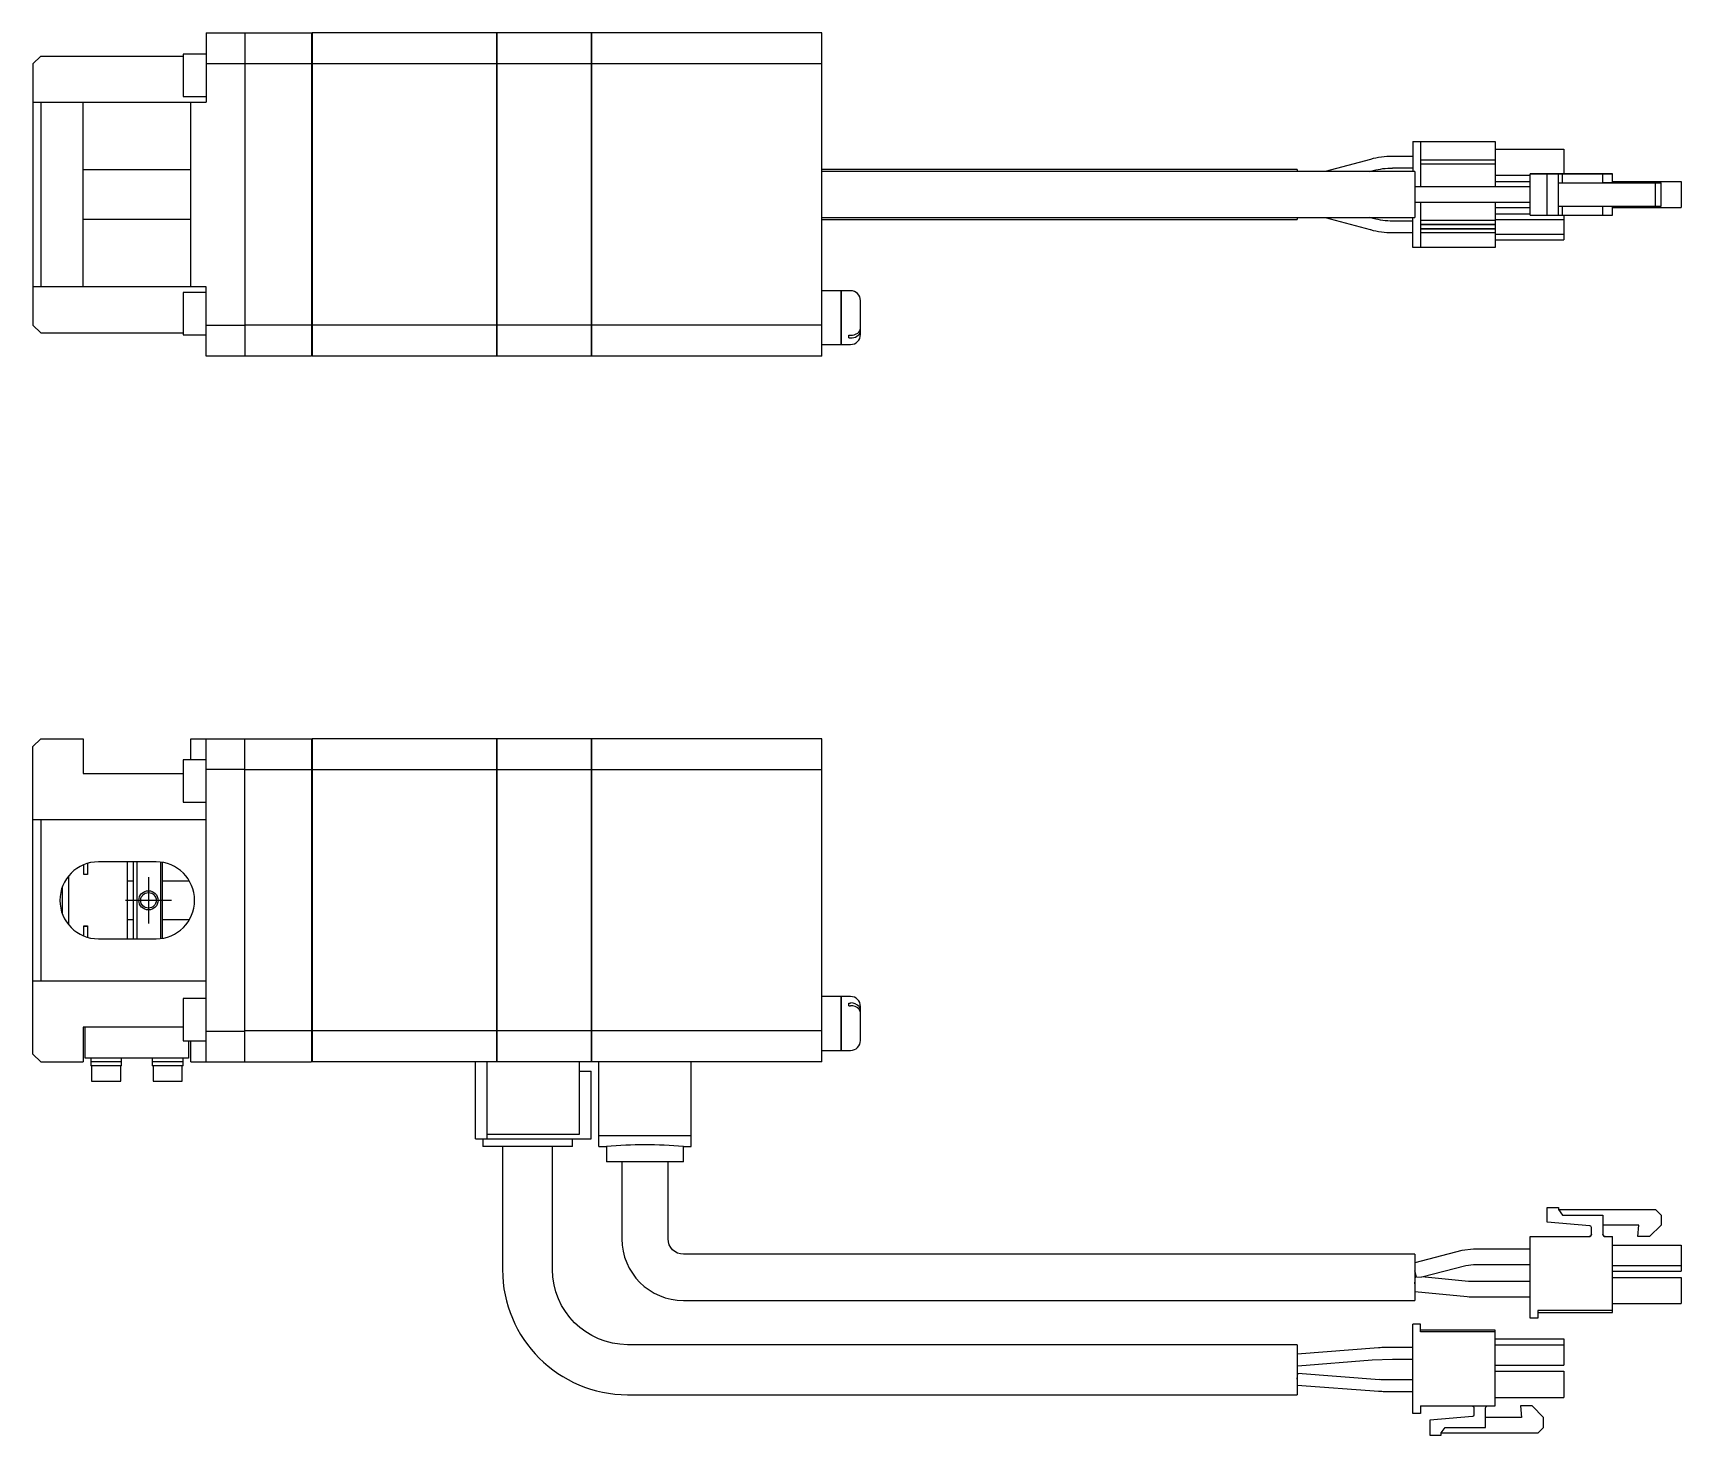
# Model space of a CAD drawing. Extents: x 0 to 917, y -8 to 481.
# Drawn here: x 221.5 to 435.6, y 298.7 to 480.9 of the extents above; entities that cross this region are included whole.
import ezdxf

# ---------------------------------------------------------------- set-up
doc = ezdxf.new("R2010")
doc.units = 0
doc.header["$LTSCALE"] = 0.5
doc.linetypes.add('CENTER', pattern=[50.8, 31.75, -6.35, 6.35, -6.35])
for name, color, linetype in [('MSM_CENTER', 1, 'CENTER'), ('MSM_CONTINUOUS', 7, 'CONTINUOUS'), ('MSM_NARROW', 5, 'CONTINUOUS')]:
    doc.layers.add(name, color=color, linetype=linetype)

msp = doc.modelspace()

# ---------------------------------------------------------------- linework, layer by layer
at = {"layer": 'MSM_CENTER'}
for p, q in [((236.52, 371.21), (236.52, 365.21)), ((239.52, 368.21), (233.52, 368.21))]:
    msp.add_line(p, q, dxfattribs=at)
at = {"layer": 'MSM_CONTINUOUS'}
for p, q in [((244.02, 480.95), (244.02, 471.95)), ((244.02, 480.95), (257.72, 480.95)), ((249.02, 480.95), (249.02, 438.95)), ((257.72, 480.95), (257.72, 438.95)), ((257.77, 480.9), (257.72, 480.9)), ((281.72, 480.95), (257.77, 480.95)), ((257.77, 480.95), (257.77, 438.95)), ((281.72, 480.95), (281.72, 438.95)), ((281.77, 480.9), (281.72, 480.9)), ((281.77, 480.95), (281.77, 438.95)), ((294.02, 480.95), (281.77, 480.95)), ((294.02, 480.95), (294.02, 438.95)), ((294.07, 480.9), (294.02, 480.9)), ((294.07, 480.95), (294.07, 438.95)), ((324.02, 480.95), (294.07, 480.95)), ((324.02, 438.95), (324.02, 480.95)), ((222.52, 477.95), (221.52, 476.95)), ((222.52, 477.95), (241.02, 477.95)), ((241.02, 478.2), (241.02, 472.7)), ((244.02, 478.2), (241.02, 478.2)), ((221.52, 476.95), (221.52, 442.95)), ((249.02, 476.95), (244.02, 476.95)), ((257.72, 476.92), (249.02, 476.92)), ((257.77, 476.66), (257.72, 476.66)), ((281.72, 476.92), (257.77, 476.92)), ((281.77, 476.66), (281.72, 476.66)), ((294.02, 476.92), (281.77, 476.92)), ((294.07, 476.66), (294.02, 476.66)), ((324.02, 476.92), (294.07, 476.92)), ((221.52, 471.95), (244.02, 471.95)), ((222.52, 471.95), (222.52, 447.95)), ((228.02, 447.95), (228.02, 471.95)), ((241.02, 472.7), (244.02, 472.7)), ((242.02, 447.95), (242.02, 471.95)), ((400.77, 466.85), (411.47, 466.85)), ((400.77, 466.85), (400.77, 462.95)), ((401.77, 466.85), (401.77, 460.95)), ((411.47, 466.85), (411.47, 460.95)), ((400.77, 464.9), (398.13, 464.9)), ((411.47, 465.85), (420.37, 465.85)), ((420.37, 465.85), (420.37, 462.65)), ((242.02, 463.16), (228.02, 463.16)), ((385.77, 463.2), (324.02, 463.2)), ((401.02, 462.95), (324.02, 462.95)), ((385.77, 463.2), (385.77, 462.95)), ((395.26, 464.52), (389.4, 462.95)), ((395.19, 462.95), (395.65, 463.07)), ((398.13, 463.4), (400.77, 463.4)), ((401.02, 462.95), (401.02, 456.95)), ((411.47, 464.4), (401.77, 464.4)), ((411.47, 463.9), (401.77, 463.9)), ((416.02, 462.65), (423.67, 462.65)), ((417.02, 462.65), (416.02, 462.65)), ((416.02, 457.25), (416.02, 462.65)), ((426.72, 462.65), (417.02, 462.65)), ((418.22, 462.65), (419.72, 462.65)), ((423.78, 462.65), (418.22, 462.65)), ((418.22, 457.25), (418.22, 462.65)), ((419.72, 462.65), (420.22, 462.65)), ((419.72, 457.25), (419.72, 462.65)), ((420.22, 462.65), (425.47, 462.65)), ((420.22, 461.45), (420.22, 462.65)), ((423.67, 462.65), (423.97, 462.65)), ((423.97, 462.65), (423.78, 462.65)), ((425.47, 462.65), (425.77, 462.65)), ((425.47, 461.45), (425.47, 462.65)), ((425.77, 462.65), (426.72, 462.65)), ((426.72, 461.45), (426.72, 462.65)), ((407.4, 460.95), (401.02, 460.95)), ((407.92, 460.95), (401.02, 460.95)), ((408.66, 460.95), (407.4, 460.95)), ((408.11, 460.95), (407.92, 460.95)), ((416.02, 460.95), (408.11, 460.95)), ((416.02, 460.95), (408.66, 460.95)), ((411.47, 462.45), (416.02, 462.45)), ((411.47, 461.65), (416.02, 461.65)), ((419.72, 461.45), (420.22, 461.45)), ((419.72, 461.45), (432.32, 461.45)), ((420.22, 461.45), (425.47, 461.45)), ((430.15, 461.45), (425.47, 461.45)), ((425.77, 461.45), (425.47, 461.45)), ((426.72, 461.65), (435.62, 461.65)), ((426.72, 461.65), (435.62, 461.65)), ((426.72, 461.65), (435.62, 461.65)), ((430.02, 461.45), (430.15, 461.45)), ((431.52, 461.45), (430.02, 461.45)), ((433.02, 461.45), (431.52, 461.45)), ((432.32, 461.45), (433.02, 461.45)), ((432.32, 458.45), (432.32, 461.45)), ((433.02, 458.45), (433.02, 461.45)), ((435.62, 461.65), (435.62, 458.25)), ((401.02, 458.95), (407.4, 458.95)), ((401.77, 458.95), (401.77, 453.05)), ((407.4, 458.95), (408.66, 458.95)), ((408.66, 458.95), (416.02, 458.95)), ((411.47, 458.95), (411.47, 453.05)), ((411.47, 458.25), (416.02, 458.25)), ((419.72, 458.45), (432.32, 458.45)), ((420.22, 457.25), (420.22, 458.45)), ((425.47, 457.25), (425.47, 458.45)), ((426.72, 457.25), (426.72, 458.45)), ((426.72, 458.25), (435.62, 458.25)), ((432.32, 458.45), (433.02, 458.45)), ((228.02, 456.74), (242.02, 456.74)), ((324.02, 456.95), (401.02, 456.95)), ((324.02, 456.7), (385.77, 456.7)), ((385.77, 456.95), (385.77, 456.7)), ((389.4, 456.95), (395.25, 455.38)), ((395.64, 456.83), (395.19, 456.95)), ((400.77, 456.5), (398.14, 456.5)), ((400.77, 453.05), (400.77, 456.95)), ((411.47, 456.55), (401.77, 456.55)), ((411.47, 456.05), (401.77, 456.05)), ((411.47, 457.45), (416.02, 457.45)), ((411.47, 456.7), (420.37, 456.7)), ((416.02, 457.25), (418.22, 457.25)), ((418.22, 457.25), (419.72, 457.25)), ((419.72, 457.25), (420.22, 457.25)), ((420.22, 457.25), (425.47, 457.25)), ((420.37, 457.25), (420.37, 454.05)), ((425.47, 457.25), (425.77, 457.25)), ((425.77, 457.25), (426.72, 457.25)), ((398.14, 455), (400.77, 455)), ((411.47, 456), (401.77, 456)), ((411.47, 455.5), (401.77, 455.5)), ((411.47, 455.45), (401.77, 455.45)), ((411.47, 454.95), (401.77, 454.95)), ((411.47, 454.8), (420.37, 454.8)), ((411.47, 454.05), (420.37, 454.05)), ((411.47, 453.05), (400.77, 453.05)), ((244.02, 447.95), (221.52, 447.95)), ((244.02, 438.95), (244.02, 447.95)), ((241.02, 447.2), (241.02, 441.7)), ((244.02, 447.2), (241.02, 447.2)), ((326.52, 447.45), (324.02, 447.45)), ((326.52, 440.45), (326.52, 447.45)), ((326.57, 447.4), (326.52, 447.4)), ((326.57, 440.45), (326.57, 447.45)), ((327.72, 447.45), (326.57, 447.45)), ((329.02, 441.75), (329.02, 446.15)), ((257.77, 443.23), (257.72, 443.23)), ((281.77, 443.23), (281.72, 443.23)), ((294.07, 443.23), (294.02, 443.23)), ((221.52, 442.95), (222.52, 441.95)), ((222.52, 441.95), (241.02, 441.95)), ((241.02, 441.7), (244.02, 441.7)), ((244.02, 442.95), (249.02, 442.95)), ((257.72, 442.98), (249.02, 442.98)), ((281.72, 442.98), (257.77, 442.98)), ((294.02, 442.98), (281.77, 442.98)), ((324.02, 442.98), (294.07, 442.98)), ((327.52, 441.3), (327.52, 441.66)), ((327.52, 441.66), (327.72, 441.66)), ((327.52, 441.3), (327.72, 441.3)), ((257.72, 438.95), (244.02, 438.95)), ((257.77, 439), (257.72, 439)), ((281.72, 438.95), (257.77, 438.95)), ((281.77, 439), (281.72, 439)), ((294.02, 438.95), (281.77, 438.95)), ((294.07, 439), (294.02, 439)), ((324.02, 438.95), (294.07, 438.95)), ((324.02, 440.45), (326.52, 440.45)), ((326.52, 440.5), (326.57, 440.5)), ((326.57, 440.45), (327.72, 440.45)), ((222.52, 389.21), (221.52, 388.21)), ((221.52, 348.21), (221.52, 388.21)), ((222.52, 389.21), (228.02, 389.21)), ((228.02, 389.21), (228.02, 384.71)), ((242.02, 386.46), (242.02, 389.21)), ((242.02, 389.21), (257.72, 389.21)), ((244.02, 347.21), (244.02, 389.21)), ((249.02, 347.21), (249.02, 389.21)), ((257.72, 389.21), (257.72, 347.21)), ((257.77, 389.16), (257.72, 389.16)), ((281.72, 389.21), (257.77, 389.21)), ((257.77, 389.21), (257.77, 347.21)), ((281.72, 389.21), (281.72, 347.21)), ((281.77, 389.16), (281.72, 389.16)), ((281.77, 389.21), (281.77, 347.21)), ((294.02, 389.21), (281.77, 389.21)), ((294.02, 389.21), (294.02, 347.21)), ((294.07, 389.16), (294.02, 389.16)), ((324.02, 389.21), (294.07, 389.21)), ((294.07, 389.21), (294.07, 347.21)), ((324.02, 347.21), (324.02, 389.21)), ((241.02, 386.46), (241.02, 380.96)), ((244.02, 386.46), (241.02, 386.46)), ((228.02, 384.71), (241.02, 384.71)), ((249.02, 385.21), (244.02, 385.21)), ((257.72, 385.18), (249.02, 385.18)), ((257.77, 384.93), (257.72, 384.93)), ((281.72, 385.18), (257.77, 385.18)), ((281.77, 384.93), (281.72, 384.93)), ((294.02, 385.18), (281.77, 385.18)), ((294.07, 384.93), (294.02, 384.93)), ((324.02, 385.18), (294.07, 385.18)), ((241.02, 380.96), (244.02, 380.96)), ((221.52, 378.71), (244.02, 378.71)), ((222.52, 378.71), (222.52, 357.71)), ((228.12, 371.55), (228.12, 372.84)), ((228.62, 373.01), (228.62, 371.55)), ((237.52, 373.21), (230.02, 373.21)), ((233.82, 363.21), (233.82, 373.21)), ((234.52, 373.21), (234.52, 363.21)), ((235.02, 373.21), (235.02, 363.21)), ((238.12, 363.25), (238.12, 373.18)), ((238.32, 373.15), (238.32, 363.28)), ((226.12, 371.34), (226.12, 365.08)), ((228.62, 371.56), (228.12, 371.56)), ((228.62, 371.55), (228.12, 371.55)), ((234.52, 370.71), (233.82, 370.71)), ((241.85, 370.71), (238.32, 370.71)), ((225.32, 369.46), (225.18, 369.46)), ((225.32, 369.92), (225.32, 366.51)), ((225.18, 366.96), (225.32, 366.96)), ((228.12, 363.59), (228.12, 364.88)), ((228.12, 364.88), (228.62, 364.88)), ((228.12, 364.86), (228.62, 364.86)), ((228.62, 364.88), (228.62, 363.41)), ((233.82, 365.71), (234.52, 365.71)), ((238.32, 365.71), (241.85, 365.71)), ((230.02, 363.21), (237.52, 363.21)), ((244.02, 357.71), (221.52, 357.71)), ((241.02, 355.46), (241.02, 349.96)), ((244.02, 355.46), (241.02, 355.46)), ((326.52, 355.71), (324.02, 355.71)), ((326.52, 348.71), (326.52, 355.71)), ((326.57, 355.66), (326.52, 355.66)), ((326.57, 348.71), (326.57, 355.71)), ((327.72, 355.71), (326.57, 355.71)), ((327.52, 354.86), (327.72, 354.86)), ((327.52, 354.51), (327.52, 354.86)), ((327.52, 354.51), (327.72, 354.51)), ((329.02, 350.01), (329.02, 354.41)), ((241.02, 351.71), (228.02, 351.71)), ((228.02, 351.71), (228.02, 347.21)), ((228.32, 347.71), (228.32, 351.71)), ((244.02, 351.21), (249.02, 351.21)), ((257.72, 351.24), (249.02, 351.24)), ((257.77, 351.5), (257.72, 351.5)), ((281.72, 351.24), (257.77, 351.24)), ((281.77, 351.5), (281.72, 351.5)), ((294.02, 351.24), (281.77, 351.24)), ((294.07, 351.5), (294.02, 351.5)), ((324.02, 351.24), (294.07, 351.24)), ((241.02, 349.96), (244.02, 349.96)), ((241.72, 349.96), (241.72, 347.71)), ((242.02, 347.21), (242.02, 349.96)), ((221.52, 348.21), (222.52, 347.21)), ((222.52, 347.21), (228.02, 347.21)), ((241.72, 347.71), (228.32, 347.71)), ((229.02, 347.71), (229.02, 346.71)), ((233.02, 347.21), (229.02, 347.21)), ((233.02, 346.71), (233.02, 347.71)), ((237.02, 347.71), (237.02, 346.71)), ((241.02, 347.21), (237.02, 347.21)), ((241.02, 346.71), (241.02, 347.71)), ((242.02, 347.21), (257.72, 347.21)), ((257.77, 347.26), (257.72, 347.26)), ((294.02, 347.21), (257.77, 347.21)), ((279.02, 337.21), (279.02, 347.21)), ((280.52, 337.21), (280.52, 347.21)), ((281.77, 347.26), (281.72, 347.26)), ((292.52, 337.81), (292.52, 347.21)), ((294.07, 347.26), (294.02, 347.26)), ((324.02, 347.21), (294.07, 347.21)), ((295.02, 336.22), (295.02, 347.21)), ((307.02, 336.22), (307.02, 347.21)), ((324.02, 348.71), (326.52, 348.71)), ((326.52, 348.76), (326.57, 348.76)), ((326.57, 348.71), (327.72, 348.71)), ((233.02, 346.71), (229.02, 346.71)), ((229.12, 346.71), (229.12, 344.71)), ((229.12, 344.71), (232.92, 344.71)), ((232.92, 344.71), (232.92, 346.71)), ((241.02, 346.71), (237.02, 346.71)), ((237.12, 346.71), (237.12, 344.71)), ((237.12, 344.71), (240.92, 344.71)), ((240.92, 344.71), (240.92, 346.71)), ((292.52, 346.01), (294.02, 346.01)), ((294.02, 337.21), (294.02, 346.01)), ((279.02, 337.21), (294.02, 337.21)), ((279.95, 337.21), (279.95, 336.21)), ((291.59, 336.21), (279.95, 336.21)), ((280.52, 337.81), (292.52, 337.81)), ((282.52, 336.21), (282.52, 320.21)), ((289.02, 320.21), (289.02, 336.21)), ((291.59, 336.21), (291.59, 337.21)), ((295.02, 337.64), (307.02, 337.64)), ((295.02, 336.22), (296.02, 336.22)), ((296.02, 336.22), (296.02, 334.21)), ((306.02, 336.22), (307.02, 336.22)), ((306.02, 334.21), (306.02, 336.22)), ((306.02, 334.21), (296.02, 334.21)), ((298.02, 334.21), (298.02, 324.21)), ((304.02, 324.21), (304.02, 334.21)), ((418.22, 326.4), (418.22, 328.31)), ((418.22, 328.31), (419.72, 328.31)), ((418.22, 328.31), (419.72, 328.31)), ((419.72, 328.31), (419.72, 328.01)), ((419.72, 328.01), (420.22, 327.31)), ((419.72, 328.01), (420.22, 327.31)), ((419.72, 328.01), (432.32, 328.01)), ((419.72, 328.01), (432.32, 328.01)), ((432.32, 328.01), (433.02, 327.31)), ((432.32, 328.01), (433.02, 327.31)), ((423.78, 325.91), (418.22, 326.4)), ((420.22, 327.31), (425.47, 327.31)), ((420.22, 327.31), (425.47, 327.31)), ((423.97, 324.81), (423.97, 325.71)), ((425.47, 327.31), (425.47, 324.81)), ((430.15, 326.01), (425.47, 326.01)), ((430.02, 324.51), (430.15, 326.01)), ((430.02, 324.51), (430.15, 326.01)), ((433.02, 326.01), (431.52, 324.51)), ((433.02, 327.31), (433.02, 326.01)), ((416.02, 324.51), (423.67, 324.51)), ((416.02, 313.91), (416.02, 324.51)), ((416.02, 324.51), (423.67, 324.51)), ((423.67, 324.51), (423.67, 324.51)), ((425.77, 324.51), (425.76, 324.51)), ((425.77, 324.51), (426.72, 324.51)), ((425.77, 324.51), (426.72, 324.51)), ((426.72, 314.66), (426.72, 324.51)), ((426.72, 323.41), (435.62, 323.41)), ((426.72, 323.41), (435.62, 323.41)), ((431.52, 324.51), (430.02, 324.51)), ((435.62, 323.41), (435.62, 320.01)), ((401.02, 322.21), (306.02, 322.21)), ((407.14, 322.69), (401.02, 321.1)), ((401.02, 322.21), (401.02, 316.21)), ((408.66, 322.89), (407.14, 322.69)), ((416.02, 322.89), (408.66, 322.89)), ((401.24, 319.22), (401.02, 320.06)), ((401.02, 318.36), (401.11, 319.36)), ((401.2, 319.35), (401.11, 319.36)), ((401.24, 319.22), (401.96, 319.28)), ((401.96, 319.28), (407.65, 320.76)), ((408.02, 318.69), (401.96, 319.28)), ((407.65, 320.76), (408.66, 320.89)), ((408.66, 320.89), (416.02, 320.89)), ((426.72, 320.76), (435.62, 320.76)), ((426.72, 320.01), (435.62, 320.01)), ((426.72, 319.21), (435.62, 319.21)), ((426.72, 319.21), (435.62, 319.21)), ((435.62, 319.21), (435.62, 315.81)), ((401.02, 317.36), (407.83, 316.7)), ((408.11, 318.69), (408.02, 318.69)), ((416.02, 318.69), (408.11, 318.69)), ((306.02, 316.21), (401.02, 316.21)), ((407.83, 316.7), (408.11, 316.69)), ((408.11, 316.69), (416.02, 316.69)), ((426.72, 314.91), (417.02, 314.91)), ((417.02, 314.91), (417.02, 313.91)), ((426.72, 315.81), (435.62, 315.81)), ((400.77, 301.51), (400.77, 313.11)), ((401.77, 313.11), (400.77, 313.11)), ((401.77, 312.11), (401.77, 313.11)), ((417.02, 313.91), (416.02, 313.91)), ((417.02, 314.66), (426.72, 314.66)), ((385.77, 310.46), (298.77, 310.46)), ((385.77, 310.46), (385.77, 303.96)), ((411.47, 312.36), (401.77, 312.36)), ((411.47, 312.11), (401.77, 312.11)), ((411.47, 302.51), (411.47, 312.36)), ((411.47, 311.21), (420.37, 311.21)), ((411.47, 310.46), (420.37, 310.46)), ((420.37, 311.21), (420.37, 307.81)), ((396.31, 310.05), (385.77, 309.22)), ((385.83, 307.72), (395.51, 308.49)), ((395.51, 308.49), (398.14, 308.59)), ((400.77, 310.09), (397.16, 310.09)), ((398.14, 308.59), (400.77, 308.59)), ((385.77, 305.96), (385.82, 306.71)), ((396.45, 305.91), (385.82, 306.71)), ((411.47, 307.81), (420.37, 307.81)), ((411.47, 307.01), (420.37, 307.01)), ((420.37, 307.01), (420.37, 303.61)), ((385.77, 305.21), (396.34, 304.42)), ((400.77, 305.89), (397.14, 305.89)), ((397.14, 304.39), (400.77, 304.39)), ((298.77, 303.96), (385.77, 303.96)), ((401.77, 302.51), (401.77, 301.51)), ((401.77, 302.51), (411.47, 302.51)), ((408.72, 302.21), (408.72, 301.31)), ((410.22, 299.71), (410.22, 302.21)), ((411.47, 303.61), (420.37, 303.61)), ((414.77, 302.51), (414.9, 301.01)), ((416.27, 302.51), (414.77, 302.51)), ((417.77, 301.01), (416.27, 302.51)), ((401.77, 301.51), (400.77, 301.51)), ((408.53, 301.11), (402.97, 300.63)), ((402.97, 300.63), (402.97, 298.71)), ((414.9, 301.01), (410.22, 301.01)), ((417.77, 299.71), (417.77, 301.01)), ((402.97, 298.71), (404.47, 298.71)), ((404.47, 299.01), (404.97, 299.71)), ((404.47, 298.71), (404.47, 299.01)), ((404.47, 299.01), (417.07, 299.01)), ((404.97, 299.71), (410.22, 299.71)), ((417.07, 299.01), (417.77, 299.71))]:
    msp.add_line(p, q, dxfattribs=at)
msp.add_circle((236.52, 368.21), 1.01, dxfattribs=at)
for centre, radius, start, end in [((398.14, 453.75), 11.15, 89.9911, 105.0006), ((398.14, 466.15), 11.15, 255.0015, 270.0068), ((327.72, 446.15), 1.3, 0, 90), ((327.74, 443.27), 1.61, 269.2584, 304.7863), ((327.72, 441.75), 1.3, 270, 360), ((327.73, 442.96), 1.66, 269.4455, 299.7231), ((328.13, 442.3), 0.891, 298.7486, 355.0367), ((328.21, 442.62), 0.809, 303.6126, 357.2927), ((230.02, 368.21), 5, 90, 270), ((237.52, 368.21), 5, 270, 90), ((327.72, 354.41), 1.3, 0, 90), ((327.8, 353.46), 1.41, 41.3743, 92.8178), ((327.81, 353.12), 1.39, 42.8199, 93.04), ((328.26, 353.56), 0.754, 5.8166, 41.8939), ((328.27, 353.91), 0.751, 1.7681, 38.8955), ((327.72, 350.01), 1.3, 270, 360), ((301.03, 276.17), 60.26, 90.0102, 94.77), ((301.01, 276.2), 60.23, 85.2289, 89.9909), ((423.77, 325.71), 0.2, 0, 85), ((306.02, 324.21), 8, 180, 270), ((423.67, 324.81), 0.3, 270, 0), ((423.67, 324.81), 0.3, 270, 0), ((425.77, 324.81), 0.3, 180, 270), ((425.77, 324.81), 0.3, 180, 270), ((298.77, 320.21), 16.25, 180, 270), ((397.16, 299.34), 10.75, 90, 94.548), ((385.83, 307.8), 0.0796, 220.2061, 269.0626), ((385.82, 306.64), 0.0747, 89.9991, 138.6277), ((397.14, 315.14), 10.75, 265.7108, 270)]:
    msp.add_arc(centre, radius, start, end, dxfattribs=at)
at = {"layer": 'MSM_CONTINUOUS', "extrusion": (0, 0, -1)}
for centre, radius, start, end in [((-398.14, 453.74), 9.65, 75.0035, 90.008), ((-398.14, 466.15), 9.65, 269.9899, 284.9986), ((-306.02, 324.21), 2, 270, 0), ((-423.67, 324.81), 0.3, 180, 270), ((-423.67, 324.81), 0.3, 180, 270), ((-425.77, 324.81), 0.3, 270, 0), ((-425.77, 324.81), 0.3, 270, 0), ((-298.77, 320.21), 9.75, 270, 0), ((-397.14, 315.14), 9.25, 270, 274.2892), ((-408.42, 302.21), 0.3, 90, 180), ((-410.52, 302.21), 0.3, 0, 90), ((-408.52, 301.31), 0.2, 180, 265)]:
    msp.add_arc(centre, radius, start, end, dxfattribs=at)
at = {"layer": 'MSM_NARROW'}
msp.add_circle((236.52, 368.21), 1.25, dxfattribs=at)

doc.saveas('drawing.dxf')
